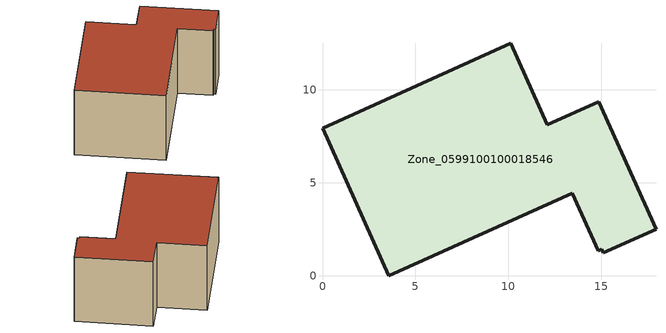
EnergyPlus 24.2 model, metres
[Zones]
Zone_0599100100018546
 floor ground (C_G): 15.03,1.41 14.83,1.34 13.44,4.43 3.56,0 0,7.94 10.13,12.49 12.1,8.11 14.85,9.34 17.94,2.5 15.1,1.24 z0
 wall outside (C_F): 10.13,12.49 0,7.94 3.56,0 13.44,4.43 14.83,1.34 15.03,1.41 15.1,1.24 17.94,2.5 14.85,9.34 12.1,8.11 10.13,12.49 z0:7.47
 roof outside (C_R): 14.83,1.34 15.03,1.41 15.1,1.24 17.94,2.5 14.85,9.34 12.1,8.11 10.13,12.49 0,7.94 3.56,0 13.44,4.43 z7.47
[BUILDING]
Pand.0599100100018546: North Axis=0; Terrain=City; Loads Convergence Tolerance Value=0.04; Temperature Convergence Tolerance Value=0.4; Solar Distribution=FullExterior; Maximum Number of Warmup Days=25; Minimum Number of Warmup Days=1
[Site:Location]
Rotterdam.The.Hague.AP_ZH_NLD Design_Conditions: Latitude=51.96; Longitude=4.45; Time Zone=1; Elevation=-4.5
[SITE:GROUNDTEMPERATURE:BUILDINGSURFACE]
18, 18, 18, 18, 18, 18, 18, 18, 18, 18, 18, 18
[MATERIAL] Thermal Absorptance=0.9; Solar Absorptance=0.7; Visible Absorptance=0.7
Name | Roughness | Thickness | Conductivity | Density | Specific Heat
G.D.2015-2018 | MediumSmooth | 0.15 | 0.0428571 | 540 | 1210
F.D.2015-2018 | Rough | 0.3 | 0.0666667 | 1920 | 840
R.D.2015-2018 | MediumRough | 0.2 | 0.0333333 | 1500 | 1000
[CONSTRUCTION]
C_G: G.D.2015-2018
C_F: F.D.2015-2018
C_R: R.D.2015-2018
[ZONE]
Zone_0599100100018546: Type=1; Multiplier=1; Ceiling Height=Autocalculate; Volume=Autocalculate; Floor Area=autocalculate; Part of Total Floor Area=Yes
[ZONEINFILTRATION:DESIGNFLOWRATE]
Infil_Zone_0599100100018546: Zone or ZoneList or Space or SpaceList=Zone_0599100100018546; Schedule=AlwaysOn; Design Flow Rate Calculation Method=Flow/Area; Flow Rate per Floor Area=0.0021; Constant Term Coefficient=1; Temperature Term Coefficient=0; Velocity Term Coefficient=0; Velocity Squared Term Coefficient=0
[HVACTEMPLATE:ZONE:IDEALLOADSAIRSYSTEM]
Zone_0599100100018546: Maximum Heating Supply Air Temperature=50; Minimum Cooling Supply Air Temperature=13; Maximum Heating Supply Air Humidity Ratio=0.0156; Minimum Cooling Supply Air Humidity Ratio=0.0077; Heating Limit=NoLimit; Cooling Limit=NoLimit; Dehumidification Control Type=ConstantSensibleHeatRatio; Cooling Sensible Heat Ratio=0.7; Dehumidification Setpoint=60; Humidification Control Type=None; Humidification Setpoint=30; Outdoor Air Method=None; Outdoor Air Flow Rate per Person=0.00944; Outdoor Air Flow Rate per Zone Floor Area=0; Outdoor Air Flow Rate per Zone=0; Demand Controlled Ventilation Type=None; Outdoor Air Economizer Type=NoEconomizer; Heat Recovery Type=None; Sensible Heat Recovery Effectiveness=0.7; Latent Heat Recovery Effectiveness=0.65
[ZONECONTROL:THERMOSTAT]
ThermostatControl_Zone_0599100100018546: Zone or ZoneList=Zone_0599100100018546; Control Type Schedule=DualSetpointControlType; Control 1=Thermostat_Zone_0599100100018546; Temperature Difference Between Cutout And Setpoint=0
[THERMOSTATSETPOINT:DUALSETPOINT]
Thermostat_Zone_0599100100018546: Heating Setpoint Temperature Schedule=HeatingSetpoint_Zone_0599100100018546; Cooling Setpoint Temperature Schedule=CoolingSetpoint_Zone_0599100100018546
[SCHEDULE:COMPACT]
HeatingSetpoint_Zone_0599100100018546: Through: 12/31, For: AllDays, Until: 24:00, 21
CoolingSetpoint_Zone_0599100100018546: Through: 12/31, For: AllDays, Until: 24:00, 24
DualSetpointControlType: Through: 12/31, For: AllDays, Until: 24:00, 4
AlwaysOn: Through: 12/31, For: AllDays, Until: 24:00, 1
